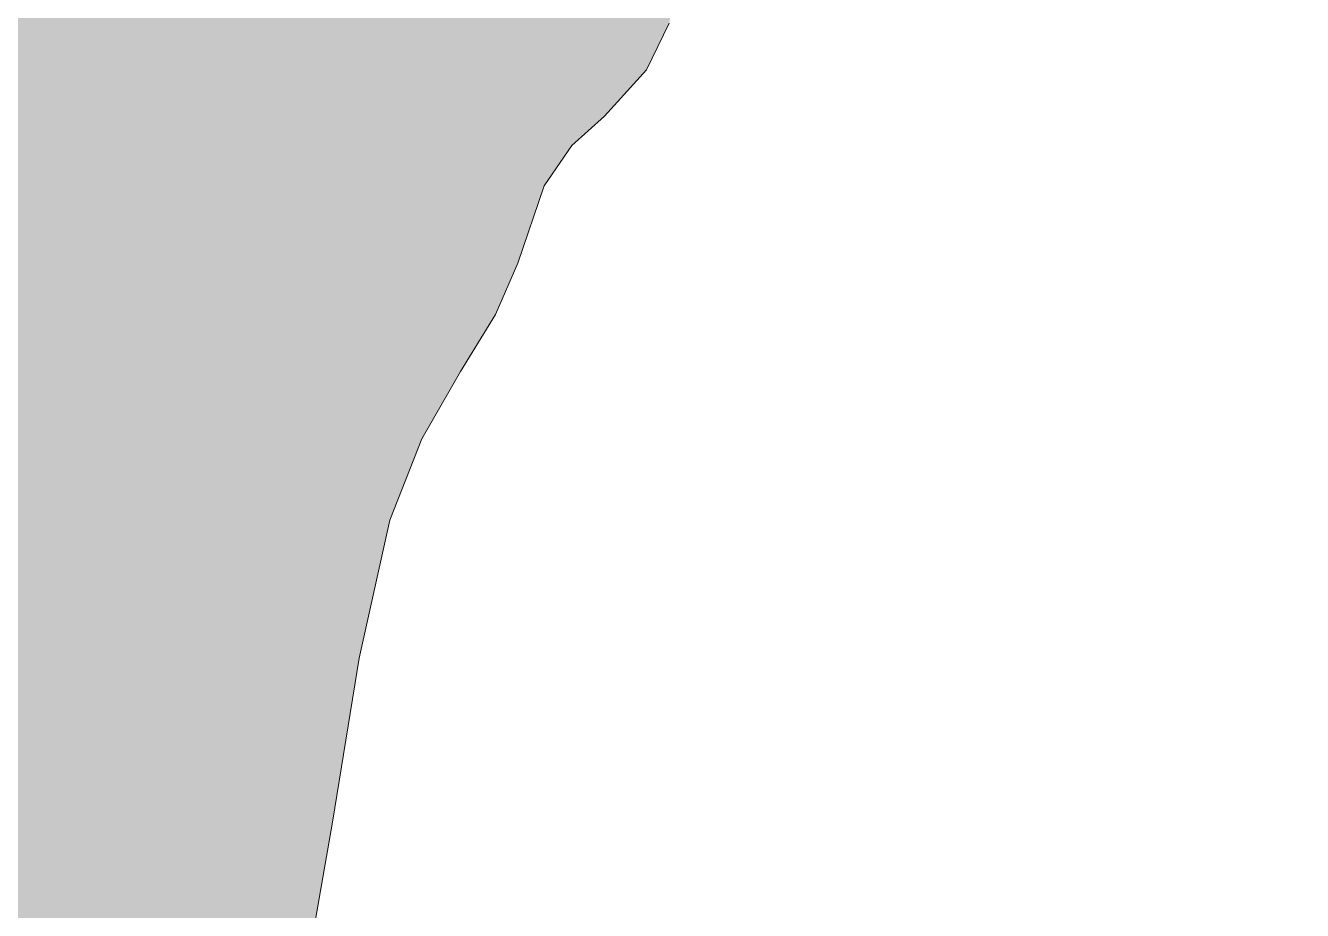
# Model space of a CAD drawing. Header units: inches. Extents: x -600 to 863, y -502 to 873.
# Drawn here: x 620.843 to 622.946, y 388.58 to 390.038 of the extents above; entities that cross this region are included whole.
import ezdxf

# ---------------------------------------------------------------- set-up
doc = ezdxf.new("R2010")
doc.units = ezdxf.units.IN
doc.header["$MEASUREMENT"] = 0
doc.layers.add('Layer 1', color=7, linetype='Continuous')

msp = doc.modelspace()

# ---------------------------------------------------------------- hatches: boundary and pattern name
at = {"layer": 'Layer 1', "true_color": 0xffffff}
msp.add_hatch(color=7, dxfattribs=at).paths.add_polyline_path([(621.4434, 399.4937), (621.4873, 399.5181), (621.5596, 399.5664), (621.6533, 399.6055), (621.7607, 399.5996), (621.8535, 399.5464), (621.9688, 399.4585), (622.085, 399.3613), (622.1846, 399.2817), (622.2939, 399.2036), (622.4053, 399.1255), (622.5117, 399.0459), (622.6074, 398.9639), (622.7383, 398.811), (622.8867, 398.6016), (623.0547, 398.3613), (623.2432, 398.1172), (623.376, 397.9746), (623.5137, 397.8447), (623.6484, 397.7192), (623.7725, 397.5879), (623.8809, 397.4424), (623.9785, 397.2871), (624.0791, 397.1226), (624.1963, 396.9521), (624.4258, 396.6709), (624.7051, 396.3164), (624.915, 395.9619), (624.9375, 395.6816), (624.9043, 395.6562), (624.8213, 395.5801), (624.7441, 395.502), (624.7256, 395.4702), (624.624, 395.4678), (624.5537, 395.5078), (624.4902, 395.5552), (624.4082, 395.5762), (624.166, 395.5723), (623.9141, 395.5649), (623.75, 395.5366), (623.7725, 395.4702), (623.665, 395.6489), (623.6533, 395.917), (623.6221, 396.2261), (623.4551, 396.5288), (623.292, 396.5742), (623.0518, 396.5444), (622.8008, 396.5068), (622.6074, 396.5288), (622.5527, 396.6284), (622.5293, 396.8027), (622.4922, 396.999), (622.3965, 397.1641), (622.2871, 397.1904), (622.1338, 397.1665), (621.9795, 397.1411), (621.8662, 397.1641), (621.8564, 397.2051), (621.8662, 397.27), (621.876, 397.335), (621.8662, 397.376), (621.8213, 397.3999), (621.7559, 397.4268), (621.6924, 397.4546), (621.6543, 397.4819), (621.6006, 397.5903), (621.5791, 397.6694), (621.542, 397.7339), (621.4434, 397.7993), (621.1289, 397.8672), (620.8184, 397.8154), (620.6611, 397.6499), (620.8076, 397.376), (620.874, 397.3447), (620.9697, 397.3242), (621.0635, 397.3032), (621.125, 397.27), (621.1963, 397.1328), (621.2344, 396.98), (621.2705, 396.8394), (621.3369, 396.7407), (621.5312, 396.6538), (621.7109, 396.6357), (621.8623, 396.6172), (621.9727, 396.5288), (622.0488, 396.2207), (622.0146, 395.9253), (622.0127, 395.667), (622.1846, 395.4702), (622.4404, 395.4268), (622.6973, 395.4873), (622.9092, 395.5659), (623.0312, 395.5762), (623.0986, 395.3071), (623.1123, 394.9077), (623.2715, 394.5781), (623.7725, 394.5171), (623.8379, 394.5635), (623.9258, 394.647), (624.043, 394.7188), (624.1963, 394.729), (624.2432, 394.6504), (624.3096, 394.5054), (624.4512, 394.3926), (624.7256, 394.4111), (624.8135, 394.4365), (624.8564, 394.4478), (624.8867, 394.4668), (624.9375, 394.5171), (625.0078, 394.6021), (625.0469, 394.6821), (625.083, 394.7852), (625.1484, 394.9404), (625.4287, 395.1021), (625.7812, 394.8169), (626.1348, 394.3291), (626.4199, 393.8818), (626.5742, 393.6465), (626.7168, 393.4297), (626.8691, 393.2002), (627.0547, 392.9287), (627.127, 392.8359), (627.2129, 392.7363), (627.2988, 392.6274), (627.3721, 392.5054), (627.5254, 392.1738), (627.6357, 391.8672), (627.667, 391.6147), (627.584, 391.4463), (627.4785, 391.4873), (627.1787, 391.522), (626.8691, 391.5454), (626.7373, 391.5522), (626.7031, 391.5708), (626.6572, 391.6055), (626.5977, 391.6401), (626.5254, 391.6582), (625.8105, 391.7051), (625.0049, 391.7383), (624.2188, 391.7051), (623.5605, 391.5522), (623.3799, 391.4556), (623.123, 391.2925), (622.8457, 391.1006), (622.6074, 390.917), (622.582, 390.875), (622.5537, 390.8066), (622.5264, 390.7407), (622.502, 390.7056), (622.4551, 390.7017), (622.3916, 390.71), (622.3301, 390.7163), (622.29, 390.7056), (622.2539, 390.6362), (622.2363, 390.5474), (622.2188, 390.458), (622.1846, 390.3877), (622.1377, 390.3579), (622.0762, 390.3354), (622.0156, 390.3125), (621.9727, 390.2817), (621.9385, 390.2104), (621.9219, 390.127), (621.9033, 390.0415), (621.8662, 389.9644), (621.7969, 389.8882), (621.7432, 389.8398), (621.6973, 389.7739), (621.6543, 389.6465), (621.6172, 389.562), (621.5596, 389.4678), (621.4961, 389.3569), (621.4434, 389.2231), (621.3926, 388.9956), (621.3486, 388.7256), (621.2988, 388.4399), (621.2314, 388.1641), (621.2148, 388.1519), (621.1836, 388.1328), (621.1494, 388.103), (621.125, 388.0586), (621.043, 387.811), (620.8857, 387.5269), (620.6621, 387.4028), (620.3838, 387.6348), (620.3496, 387.7275), (620.3359, 387.8369), (620.3193, 387.9512), (620.2783, 388.0586), (620.2031, 388.168), (620.0977, 388.3071), (619.9756, 388.4541), (619.8545, 388.5879), (619.7988, 388.6992), (619.7471, 388.877), (619.6953, 389.0688), (619.6426, 389.2231), (619.5107, 389.4614), (619.3369, 389.6826), (619.1045, 389.9126), (618.7959, 390.1758), (618.667, 390.2759), (618.5391, 390.3716), (618.4062, 390.4751), (618.2666, 390.5996), (618.168, 390.6587), (618.0312, 390.6973), (617.8535, 390.7402), (617.6309, 390.8115), (617.46, 390.8867), (617.2627, 390.9775), (617.0371, 391.0649), (616.7842, 391.1289), (616.499, 391.1377), (616.1475, 391.1113), (615.7705, 391.0942), (615.4082, 391.1289), (615.3721, 391.1484), (615.3271, 391.1831), (615.2705, 391.2168), (615.1963, 391.2349), (615.0723, 391.2563), (614.9473, 391.3115), (614.8408, 391.4077), (614.7725, 391.5522), (614.7773, 391.6377), (614.8047, 391.77), (614.8428, 391.8989), (614.8789, 391.9761), (614.9902, 392.0605), (615.1533, 392.1411), (615.3379, 392.2183), (615.5137, 392.2935), (615.5732, 392.312), (615.6709, 392.3389), (615.7695, 392.3691), (615.8311, 392.3994), (615.874, 392.4702), (615.8887, 392.5513), (615.9004, 392.6362), (615.9375, 392.7173), (615.9814, 392.7471), (616.0459, 392.771), (616.1094, 392.7949), (616.1484, 392.8232), (616.1543, 392.8687), (616.1445, 392.9331), (616.1377, 392.9956), (616.1484, 393.0347), (616.2637, 393.1714), (616.3574, 393.3521), (616.4531, 393.5596), (616.5723, 393.7759), (616.6602, 393.8804), (616.7539, 393.9604), (616.8369, 394.0278), (616.8906, 394.0938), (616.9609, 394.3164), (616.9971, 394.564), (617.0332, 394.8145), (617.1016, 395.0464), (617.1533, 395.106), (617.248, 395.1924), (617.3496, 395.2852), (617.4199, 395.3643), (617.4561, 395.4336), (617.4688, 395.481), (617.4844, 395.5225), (617.5254, 395.5762), (617.5791, 395.6675), (617.6191, 395.793), (617.665, 395.9424), (617.7373, 396.1055), (617.7783, 396.1357), (617.8457, 396.1611), (617.9121, 396.1851), (617.9492, 396.2109), (617.9541, 396.2598), (617.9453, 396.3198), (617.9385, 396.3789), (617.9492, 396.4229), (618.1611, 396.6396), (618.415, 396.8394), (618.6738, 397.0425), (618.9023, 397.27), (618.9609, 397.3823), (619.0039, 397.5259), (619.0498, 397.6738), (619.1133, 397.7993), (619.1924, 397.8872), (619.2773, 397.9619), (619.3604, 398.0352), (619.4316, 398.1172), (619.5078, 398.2197), (619.5918, 398.3271), (619.6758, 398.436), (619.749, 398.5405), (619.8174, 398.668), (619.8682, 398.791), (619.9131, 398.8945), (619.9609, 398.9639), (620.0889, 399.0508), (620.2959, 399.168), (620.5205, 399.2896), (620.7021, 399.3877), (620.8359, 399.4424), (620.9951, 399.4731), (621.1934, 399.4878)])

# ---------------------------------------------------------------- linework, layer by layer
at = {"layer": 'Layer 1', "lineweight": 0}
msp.add_lwpolyline([(621.9033, 390.0415), (621.8662, 389.9644), (621.7969, 389.8882), (621.7432, 389.8398), (621.6973, 389.7739), (621.6543, 389.6465), (621.6172, 389.562), (621.5596, 389.4678), (621.4961, 389.3569), (621.4434, 389.2231), (621.3926, 388.9956), (621.3486, 388.7256), (621.2988, 388.4399), (621.2314, 388.1641), (621.2148, 388.1519), (621.1836, 388.1328), (621.1494, 388.103), (621.125, 388.0586), (621.043, 387.811), (620.8857, 387.5269), (620.6621, 387.4028)], dxfattribs=at)

doc.saveas('drawing.dxf')
